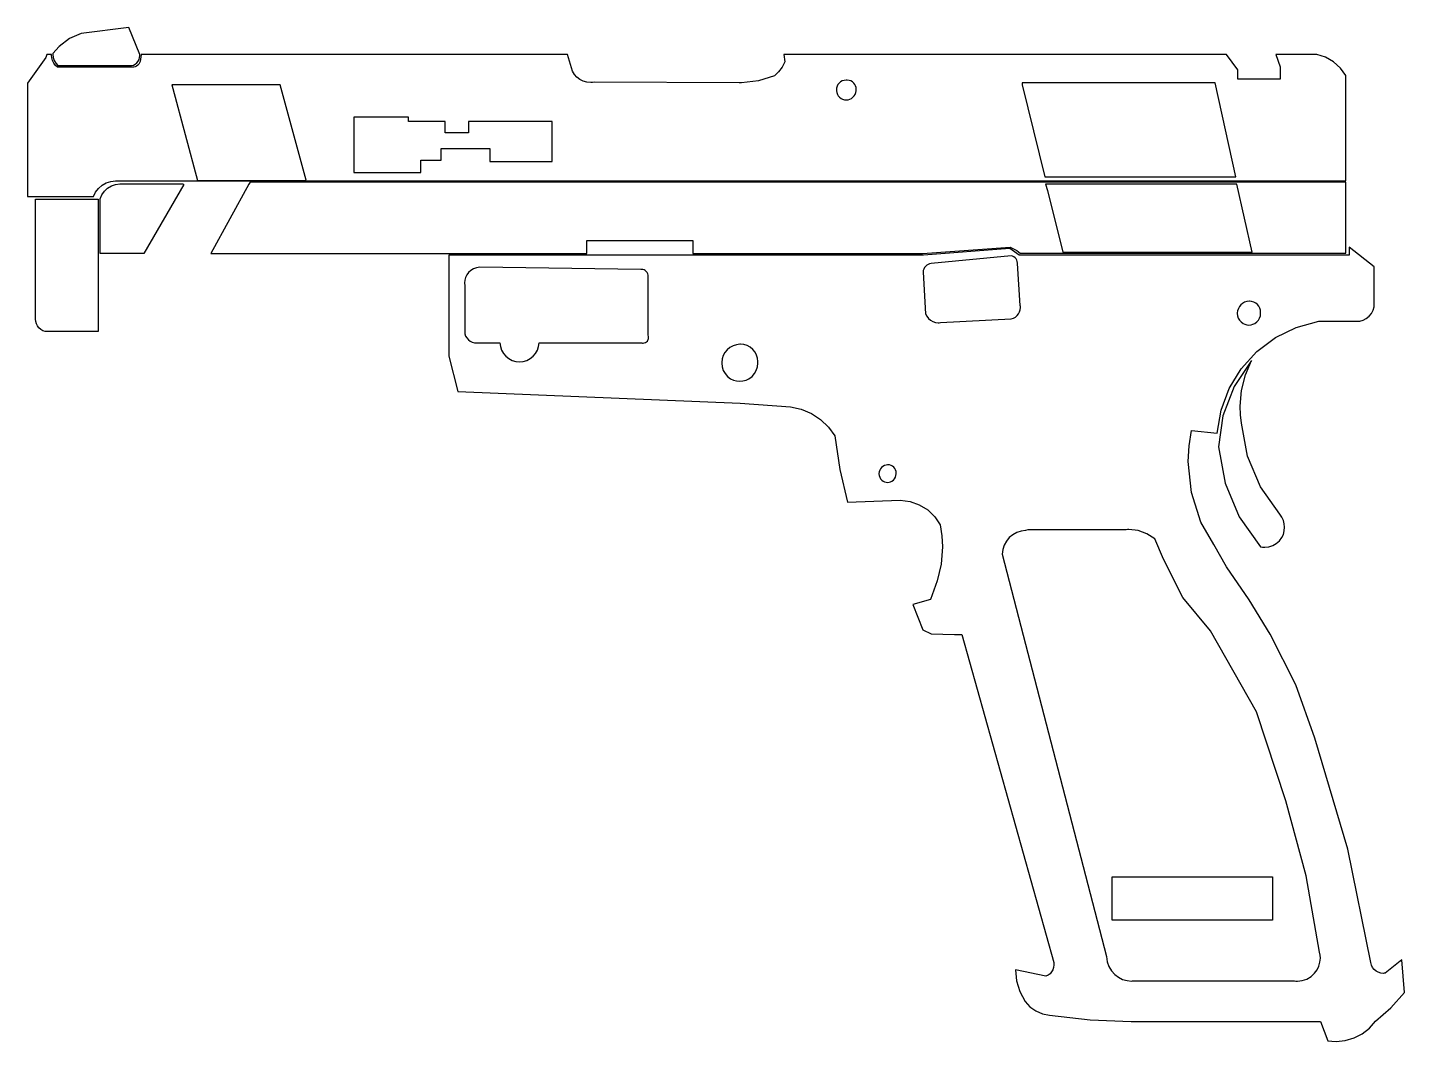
# Model space of a CAD drawing. Header units: millimetres. Extents: x 0 to 38.1, y 0 to 28.
import ezdxf

# ---------------------------------------------------------------- set-up
doc = ezdxf.new("R2010")
doc.units = ezdxf.units.MM

msp = doc.modelspace()

# ---------------------------------------------------------------- linework, layer by layer
for points in [[(0.699, 27.327), (0.698, 27.304), (0.708, 27.216), (0.736, 27.133), (0.781, 27.058), (0.842, 26.994), (2.878, 26.994), (2.932, 27.01), (2.981, 27.037), (3.023, 27.073), (3.058, 27.116), (3.085, 27.166), (3.101, 27.219), (3.106, 27.275), (3.105, 27.303), (2.801, 28.048), (1.485, 27.887), (1.16, 27.742), (0.878, 27.524)], [(0.507, 27.218), (0, 26.506), (0, 23.37), (1.821, 23.37), (1.881, 23.49), (1.962, 23.595), (2.063, 23.683), (2.178, 23.749), (2.305, 23.791), (2.437, 23.808), (36.475, 23.808), (36.475, 26.717), (36.327, 26.925), (36.139, 27.097), (35.919, 27.226), (35.677, 27.306), (34.541, 27.306), (34.664, 26.963), (34.664, 26.621), (33.487, 26.621), (33.487, 26.881), (33.172, 27.306), (20.927, 27.306), (20.955, 27.097), (20.88, 26.954), (20.784, 26.825), (20.667, 26.714), (20.222, 26.57), (19.756, 26.521), (19.692, 26.522), (15.681, 26.536), (15.631, 26.529), (15.582, 26.527), (15.479, 26.537), (15.379, 26.565), (15.286, 26.611), (15.203, 26.673), (15.133, 26.749), (15.078, 26.837), (14.941, 27.303), (3.142, 27.303), (3.115, 27.112), (3.1, 27.073), (3.079, 27.037), (3.052, 27.007), (3.019, 26.981), (2.982, 26.963), (2.942, 26.951), (2.901, 26.947), (2.896, 26.947), (0.828, 26.947), (0.772, 27), (0.725, 27.063), (0.691, 27.132), (0.671, 27.207), (0.663, 27.284), (0.664, 27.303), (0.532, 27.303)], [(4.02, 26.361), (4.699, 23.82), (7.712, 23.822), (6.994, 26.46), (3.993, 26.46)], [(22.663, 26.59), (22.649, 26.591), (22.596, 26.585), (22.544, 26.569), (22.497, 26.543), (22.455, 26.508), (22.424, 26.468), (22.4, 26.422), (22.386, 26.373), (22.381, 26.322), (22.382, 26.297), (22.391, 26.247), (22.408, 26.2), (22.435, 26.156), (22.469, 26.119), (22.509, 26.088), (22.554, 26.065), (22.603, 26.051), (22.653, 26.047), (22.704, 26.051), (22.752, 26.065), (22.798, 26.088), (22.838, 26.119), (22.872, 26.156), (22.898, 26.2), (22.916, 26.247), (22.925, 26.297), (22.928, 26.32), (22.929, 26.344), (22.925, 26.389), (22.913, 26.432), (22.893, 26.472), (22.866, 26.509), (22.828, 26.543), (22.783, 26.57), (22.734, 26.586), (22.682, 26.591)], [(27.519, 26.459), (28.15, 23.921), (33.438, 23.921), (32.863, 26.515), (27.519, 26.515)], [(10.372, 25.568), (9.031, 25.568), (9.031, 24.039), (10.885, 24.039), (10.885, 24.381), (11.446, 24.381), (11.446, 24.698), (12.795, 24.698), (12.795, 24.34), (14.519, 24.34), (14.519, 25.446), (12.202, 25.446), (12.202, 25.137), (11.559, 25.137), (11.559, 25.446), (10.543, 25.446), (10.543, 25.568)], [(4.323, 23.705), (3.219, 21.798), (2.006, 21.798), (2.006, 23.311), (2.054, 23.423), (2.125, 23.523), (2.215, 23.605), (2.32, 23.668), (2.436, 23.707), (2.558, 23.72), (4.297, 23.72)], [(6.126, 23.718), (5.076, 21.801), (15.477, 21.801), (15.477, 22.154), (18.411, 22.154), (18.411, 21.801), (24.76, 21.801), (27.192, 21.974), (27.374, 21.878), (27.47, 21.803), (36.478, 21.803), (36.478, 23.774), (6.161, 23.774)], [(28.223, 23.539), (28.651, 21.836), (33.889, 21.836), (33.46, 23.711), (28.169, 23.711)], [(1.954, 22.81), (1.954, 19.635), (0.488, 19.635), (0.425, 19.658), (0.367, 19.694), (0.317, 19.739), (0.276, 19.792), (0.246, 19.853), (0.227, 19.918), (0.221, 19.985), (0.222, 20.012), (0.222, 23.298), (1.954, 23.298)], [(11.662, 21.471), (11.662, 18.953), (11.903, 17.982), (19.718, 17.653), (21.111, 17.557), (21.409, 17.492), (21.689, 17.374), (21.944, 17.207), (22.164, 16.996), (22.342, 16.749), (22.474, 15.825), (22.688, 14.915), (24.149, 14.973), (24.419, 14.939), (24.675, 14.849), (24.907, 14.706), (25.103, 14.517), (25.254, 14.291), (25.299, 13.988), (25.315, 13.683), (25.278, 13.207), (25.167, 12.743), (24.985, 12.224), (24.498, 12.086), (24.77, 11.39), (25.008, 11.279), (25.653, 11.254), (25.848, 11.254), (28.394, 2.18), (28.399, 2.148), (28.4, 2.116), (28.393, 2.048), (28.372, 1.983), (28.338, 1.923), (28.292, 1.872), (28.237, 1.832), (28.175, 1.804), (27.34, 1.981), (27.34, 1.981), (27.369, 1.674), (27.457, 1.378), (27.601, 1.104), (27.737, 0.959), (27.901, 0.845), (28.084, 0.767), (28.279, 0.729), (29.407, 0.595), (30.542, 0.55), (30.722, 0.551), (35.774, 0.551), (35.983, 0.019), (36.094, 0.005), (36.206, 0), (36.459, 0.024), (36.704, 0.096), (36.93, 0.213), (37.13, 0.37), (37.296, 0.563), (37.723, 0.934), (38.1, 1.356), (38.027, 2.254), (37.568, 1.888), (37.541, 1.885), (37.514, 1.884), (37.444, 1.891), (37.377, 1.913), (37.315, 1.947), (37.262, 1.993), (37.219, 2.049), (37.188, 2.112), (37.171, 2.181), (36.531, 5.317), (35.621, 8.386), (35.093, 9.865), (34.387, 11.267), (33.802, 12.212), (33.175, 13.129), (32.826, 13.75), (32.464, 14.362), (32.207, 15.186), (32.119, 16.044), (32.141, 16.474), (32.206, 16.899), (32.916, 16.826), (33.024, 17.459), (33.25, 18.061), (33.585, 18.609), (34.017, 19.085), (34.53, 19.471), (35.107, 19.754), (35.727, 19.923), (36.862, 19.927), (36.957, 19.955), (37.044, 20.001), (37.121, 20.064), (37.184, 20.141), (37.23, 20.228), (37.258, 20.323), (37.258, 21.43), (36.569, 21.973), (36.569, 21.753), (27.441, 21.753), (27.184, 21.934), (24.79, 21.751), (11.662, 21.751)], [(27.218, 21.728), (25.006, 21.516), (24.962, 21.509), (24.919, 21.494), (24.88, 21.471), (24.846, 21.442), (24.818, 21.407), (24.797, 21.367), (24.783, 21.324), (24.778, 21.28), (24.849, 20.13), (24.881, 20.061), (24.926, 20), (24.983, 19.95), (25.049, 19.912), (25.122, 19.889), (25.197, 19.881), (25.228, 19.883), (25.258, 19.886), (27.218, 19.989), (27.278, 20.007), (27.333, 20.037), (27.381, 20.078), (27.421, 20.126), (27.45, 20.182), (27.468, 20.242), (27.475, 20.304), (27.473, 20.332), (27.47, 20.359), (27.391, 21.516), (27.392, 21.531), (27.388, 21.572), (27.375, 21.611), (27.355, 21.646), (27.328, 21.677), (27.295, 21.702), (27.258, 21.719)], [(12.513, 21.415), (12.425, 21.403), (12.342, 21.374), (12.266, 21.328), (12.201, 21.268), (12.156, 21.206), (12.122, 21.136), (12.102, 21.062), (12.095, 20.985), (12.095, 20.962), (12.097, 20.939), (12.097, 19.573), (12.121, 19.514), (12.155, 19.46), (12.198, 19.413), (12.249, 19.375), (12.306, 19.347), (12.367, 19.329), (12.43, 19.323), (13.072, 19.323), (13.085, 19.22), (13.119, 19.122), (13.17, 19.032), (13.237, 18.953), (13.318, 18.889), (13.41, 18.841), (13.509, 18.812), (13.613, 18.802), (13.716, 18.812), (13.815, 18.841), (13.907, 18.889), (13.988, 18.953), (14.055, 19.032), (14.107, 19.122), (14.14, 19.22), (14.153, 19.323), (16.994, 19.323), (17.013, 19.319), (17.032, 19.318), (17.065, 19.322), (17.097, 19.333), (17.126, 19.35), (17.15, 19.374), (17.166, 19.396), (17.177, 19.42), (17.184, 19.446), (17.186, 19.472), (17.182, 19.505), (17.172, 19.537), (17.172, 21.201), (17.162, 21.237), (17.145, 21.27), (17.122, 21.299), (17.093, 21.323), (17.061, 21.341), (17.025, 21.352), (16.988, 21.356), (16.97, 21.355)], [(33.801, 20.477), (33.738, 20.469), (33.678, 20.449), (33.623, 20.418), (33.575, 20.378), (33.535, 20.33), (33.504, 20.275), (33.484, 20.215), (33.475, 20.152), (33.475, 20.141), (33.482, 20.075), (33.502, 20.011), (33.535, 19.954), (33.579, 19.904), (33.633, 19.864), (33.684, 19.839), (33.74, 19.824), (33.797, 19.819), (33.854, 19.824), (33.909, 19.839), (33.961, 19.864), (34.014, 19.904), (34.059, 19.954), (34.091, 20.011), (34.112, 20.075), (34.119, 20.141), (34.118, 20.152), (34.119, 20.167), (34.113, 20.227), (34.096, 20.284), (34.068, 20.337), (34.03, 20.384), (33.983, 20.424), (33.929, 20.453), (33.87, 20.471), (33.808, 20.478)], [(19.713, 19.289), (19.616, 19.275), (19.523, 19.244), (19.437, 19.197), (19.362, 19.134), (19.299, 19.059), (19.252, 18.973), (19.22, 18.88), (19.207, 18.782), (19.207, 18.764), (19.217, 18.661), (19.249, 18.563), (19.3, 18.473), (19.369, 18.395), (19.452, 18.334), (19.533, 18.295), (19.619, 18.271), (19.708, 18.263), (19.797, 18.271), (19.883, 18.295), (19.963, 18.334), (20.047, 18.395), (20.115, 18.473), (20.166, 18.563), (20.198, 18.661), (20.209, 18.764), (20.208, 18.782), (20.209, 18.805), (20.2, 18.898), (20.173, 18.988), (20.13, 19.071), (20.071, 19.143), (19.997, 19.205), (19.913, 19.251), (19.821, 19.279), (19.725, 19.289)], [(33.872, 18.84), (33.385, 18.119), (33.073, 17.307), (32.953, 16.445), (33.135, 15.447), (33.528, 14.512), (34.113, 13.684), (34.172, 13.674), (34.232, 13.671), (34.346, 13.682), (34.454, 13.717), (34.553, 13.773), (34.638, 13.848), (34.706, 13.939), (34.749, 14.028), (34.776, 14.124), (34.784, 14.223), (34.776, 14.32), (34.75, 14.415), (34.708, 14.503), (34.65, 14.583), (34.119, 15.341), (33.761, 16.195), (33.595, 17.105), (33.564, 17.338), (33.554, 17.572), (33.59, 18.01), (33.697, 18.437)], [(23.8, 15.953), (23.754, 15.946), (23.71, 15.931), (23.669, 15.909), (23.633, 15.879), (23.604, 15.843), (23.581, 15.803), (23.566, 15.758), (23.56, 15.712), (23.56, 15.704), (23.565, 15.655), (23.58, 15.608), (23.604, 15.566), (23.637, 15.529), (23.676, 15.499), (23.714, 15.481), (23.755, 15.47), (23.797, 15.466), (23.84, 15.47), (23.88, 15.481), (23.919, 15.499), (23.958, 15.529), (23.991, 15.566), (24.015, 15.608), (24.03, 15.655), (24.035, 15.704), (24.035, 15.712), (24.035, 15.723), (24.031, 15.767), (24.018, 15.81), (23.997, 15.849), (23.97, 15.884), (23.935, 15.913), (23.895, 15.935), (23.851, 15.948), (23.806, 15.953)], [(27.618, 14.132), (27.493, 14.116), (27.373, 14.077), (27.262, 14.017), (27.165, 13.937), (27.084, 13.839), (27.024, 13.729), (26.985, 13.609), (26.97, 13.483), (29.859, 2.346), (29.876, 2.207), (29.921, 2.075), (29.992, 1.954), (30.086, 1.85), (30.187, 1.774), (30.301, 1.718), (30.423, 1.684), (30.549, 1.672), (30.576, 1.673), (30.603, 1.674), (35.056, 1.674), (35.096, 1.67), (35.136, 1.669), (35.27, 1.683), (35.398, 1.726), (35.515, 1.794), (35.614, 1.885), (35.682, 1.978), (35.732, 2.081), (35.762, 2.192), (35.773, 2.306), (35.767, 2.387), (35.752, 2.466), (35.383, 4.583), (34.82, 6.658), (34.01, 9.114), (32.732, 11.363), (31.968, 12.278), (31.431, 13.341), (31.191, 13.905), (30.974, 14.044), (30.73, 14.131), (30.474, 14.16), (30.436, 14.159), (30.399, 14.157), (27.674, 14.157)], [(30.009, 4.553), (34.45, 4.553), (34.45, 3.351), (30.009, 3.351)]]:
    msp.add_lwpolyline(points, close=True)

doc.saveas('drawing.dxf')
